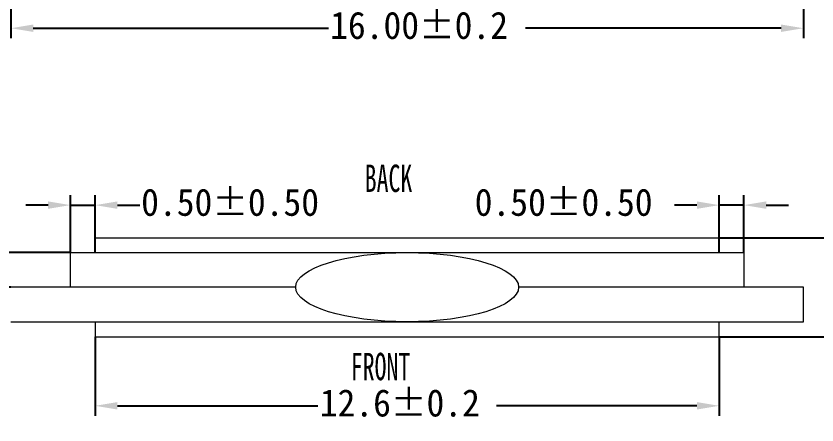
# Paper-space layout 'SW_Model_1' of a CAD drawing. Header units: millimetres. Extents: x 625 to 800, y 257 to 308.
# Drawn here: x 633.12 to 649.29, y 266.34 to 274.61 of the extents above; entities that cross this region are included whole.
import ezdxf

# ---------------------------------------------------------------- set-up
doc = ezdxf.new("R2010")
doc.units = ezdxf.units.MM
doc.layers.add('尺寸线层', color=3, linetype='Continuous')
doc.layers.add('粗实线层', color=7, linetype='Continuous', lineweight=25)
doc.styles.add('SLDTEXTSTYLE26', font='TXT', dxfattribs={"width": 0.638186})
doc.styles.add('SLDTEXTSTYLE6', font='TXT')
doc.styles.add('SLDTEXTSTYLE7', font='TXT', dxfattribs={"width": 0.96})
doc.styles.add('SLDTEXTSTYLE9', font='TXT', dxfattribs={"width": 0.894286})
doc.dimstyles.new('SLDDIMSTYLE0', dxfattribs={"dimtxt": 0.55, "dimasz": 4.08, "dimexe": 0, "dimexo": 0.0625, "dimgap": 0.1375, "dimtad": 2, "dimdec": 1, "dimrnd": 1e-09, "dimzin": 4, "dimdsep": 46, "dimtxsty": 'SLDTEXTSTYLE6', "dimblk1": 'NONE', "dimblk2": 'NONE', "dimsah": 1, "dimcen": 0.09, "dimadec": 0, "dimazin": 1, "dimtfac": 1, "dimtofl": 0, "dimtmove": 0, "dimatfit": 3, "dimldrblk": 'NONE', "dimfxl": 0, "dimfrac": 2, "dimtolj": 1, "dimtzin": 12, "dimarcsym": 0})
doc.dimstyles.new('SLDDIMSTYLE1', dxfattribs={"dimtxt": 0.55, "dimasz": 4.08, "dimexe": 0, "dimexo": 0.0625, "dimgap": 0.1375, "dimtad": 2, "dimrnd": 1e-09, "dimzin": 0, "dimdsep": 46, "dimtxsty": 'SLDTEXTSTYLE6', "dimblk1": 'NONE', "dimblk2": 'NONE', "dimsah": 1, "dimcen": 0.09, "dimadec": 0, "dimazin": 0, "dimtfac": 1, "dimtofl": 0, "dimtmove": 0, "dimatfit": 3, "dimldrblk": 'NONE', "dimfxl": 0, "dimfrac": 2, "dimtolj": 1, "dimtzin": 12, "dimarcsym": 0})
doc.dimstyles.new('SLDDIMSTYLE2', dxfattribs={"dimtxt": 0.55, "dimasz": 4.08, "dimexe": 0, "dimexo": 0.0625, "dimgap": 0.1375, "dimtad": 2, "dimrnd": 1e-09, "dimzin": 4, "dimdsep": 46, "dimtxsty": 'SLDTEXTSTYLE6', "dimblk1": 'NONE', "dimblk2": 'NONE', "dimsah": 1, "dimcen": 0.09, "dimadec": 0, "dimazin": 1, "dimtfac": 1, "dimtofl": 0, "dimtmove": 0, "dimatfit": 3, "dimldrblk": 'NONE', "dimfxl": 0, "dimfrac": 2, "dimtolj": 1, "dimtzin": 12, "dimarcsym": 0})
doc.dimstyles.new('SLDDIMSTYLE3', dxfattribs={"dimtxt": 0.55, "dimasz": 4.08, "dimexe": 0, "dimexo": 0.0625, "dimgap": 0.1375, "dimtad": 2, "dimdec": 1, "dimrnd": 1e-09, "dimzin": 12, "dimdsep": 46, "dimtxsty": 'SLDTEXTSTYLE6', "dimblk1": 'NONE', "dimblk2": 'NONE', "dimsah": 1, "dimcen": 0.09, "dimadec": 0, "dimazin": 3, "dimtfac": 1, "dimtofl": 0, "dimtmove": 0, "dimatfit": 3, "dimldrblk": 'NONE', "dimfxl": 0, "dimfrac": 2, "dimtolj": 1, "dimtzin": 12, "dimarcsym": 0})

# ---------------------------------------------------------------- blocks, each defined once
blk = doc.blocks.new('_D_3')
at = {"layer": '尺寸线层'}
for p, q in [((633.018, 276.868), (633.018, 274.159)), ((649.018, 276.868), (649.018, 274.159)), ((633.468, 274.359), (639.43, 274.359)), ((648.568, 274.359), (643.405, 274.359))]:
    blk.add_line(p, q, dxfattribs=at)
for points in [[(633.468, 274.434), (633.468, 274.284), (633.018, 274.359)], [(648.568, 274.434), (648.568, 274.284), (649.018, 274.359)]]:
    blk.add_solid(points, dxfattribs=at)
at = {"layer": '尺寸线层', "insert": (639.463, 274.693), "char_height": 0.55, "attachment_point": 1, "style": 'SLDTEXTSTYLE7'}
blk.add_mtext('16.00±0.2', dxfattribs=at)
blk = doc.blocks.new('_None')
blk = doc.blocks.new('_D_5')
at = {"layer": '尺寸线层'}
for p, q in [((634.718, 268.126), (634.718, 266.529)), ((647.318, 268.126), (647.318, 266.529)), ((635.168, 266.729), (639.213, 266.729)), ((646.868, 266.729), (642.822, 266.729))]:
    blk.add_line(p, q, dxfattribs=at)
for points in [[(635.168, 266.804), (635.168, 266.654), (634.718, 266.729)], [(646.868, 266.804), (646.868, 266.654), (647.318, 266.729)]]:
    blk.add_solid(points, dxfattribs=at)
at = {"layer": '尺寸线层', "insert": (639.254, 267.063), "char_height": 0.55, "attachment_point": 1, "style": 'SLDTEXTSTYLE7'}
blk.add_mtext('12.6±0.2', dxfattribs=at)
blk = doc.blocks.new('_D_6')
at = {"layer": '尺寸线层'}
for p, q in [((634.218, 269.826), (634.218, 270.984)), ((634.718, 269.826), (634.718, 270.984)), ((633.768, 270.784), (633.318, 270.784)), ((634.218, 270.784), (634.718, 270.784)), ((635.168, 270.784), (635.618, 270.784))]:
    blk.add_line(p, q, dxfattribs=at)
for points in [[(633.768, 270.859), (633.768, 270.709), (634.218, 270.784)], [(635.168, 270.859), (635.168, 270.709), (634.718, 270.784)]]:
    blk.add_solid(points, dxfattribs=at)
at = {"layer": '尺寸线层', "insert": (635.648, 271.118), "char_height": 0.55, "attachment_point": 1, "style": 'SLDTEXTSTYLE7'}
blk.add_mtext('0.50±0.50', dxfattribs=at)
blk = doc.blocks.new('_D_7')
at = {"layer": '尺寸线层'}
for p, q in [((647.318, 269.826), (647.318, 270.984)), ((647.818, 269.826), (647.818, 270.984)), ((646.868, 270.784), (646.418, 270.784)), ((647.818, 270.784), (647.318, 270.784)), ((648.268, 270.784), (648.718, 270.784))]:
    blk.add_line(p, q, dxfattribs=at)
for points in [[(646.868, 270.859), (646.868, 270.709), (647.318, 270.784)], [(648.268, 270.859), (648.268, 270.709), (647.818, 270.784)]]:
    blk.add_solid(points, dxfattribs=at)
at = {"layer": '尺寸线层', "insert": (642.382, 271.118), "char_height": 0.55, "attachment_point": 1, "style": 'SLDTEXTSTYLE7'}
blk.add_mtext('0.50±0.50', dxfattribs=at)
blk = doc.blocks.new('_D_8')
at = {"layer": '尺寸线层'}
for p, q in [((629.483, 270.276), (629.483, 270.726)), ((634.218, 269.826), (629.283, 269.826)), ((629.483, 269.126), (629.483, 269.826)), ((633.018, 269.126), (629.283, 269.126)), ((629.483, 268.676), (629.483, 268.226))]:
    blk.add_line(p, q, dxfattribs=at)
for points in [[(629.408, 270.276), (629.558, 270.276), (629.483, 269.826)], [(629.408, 268.676), (629.558, 268.676), (629.483, 269.126)]]:
    blk.add_solid(points, dxfattribs=at)
at = {"layer": '尺寸线层', "insert": (629.149, 270.753), "char_height": 0.55, "attachment_point": 1, "rotation": 90, "style": 'SLDTEXTSTYLE7'}
blk.add_mtext('0.70¡à0.07', dxfattribs=at)
blk = doc.blocks.new('_D_10')
at = {"layer": '尺寸线层'}
for p, q in [((653.257, 270.126), (653.257, 270.576)), ((647.318, 270.126), (653.457, 270.126)), ((653.257, 268.576), (653.257, 269.676)), ((647.318, 268.126), (653.457, 268.126))]:
    blk.add_line(p, q, dxfattribs=at)
for points in [[(653.182, 269.676), (653.332, 269.676), (653.257, 270.126)], [(653.182, 268.576), (653.332, 268.576), (653.257, 268.126)]]:
    blk.add_solid(points, dxfattribs=at)
at = {"layer": '尺寸线层', "insert": (652.923, 270.616), "char_height": 0.55, "attachment_point": 1, "rotation": 90, "style": 'SLDTEXTSTYLE9'}
blk.add_mtext('MAX 2.0', dxfattribs=at)

psp = doc.layouts.new('SW_Model_1')

# ---------------------------------------------------------------- linework, layer by layer
at = {"color": 179, "linetype": 'Continuous', "lineweight": 18}
for p, q in [((634.718, 269.826), (634.718, 270.126)), ((634.718, 270.126), (647.318, 270.126)), ((647.318, 270.126), (647.318, 269.826)), ((634.218, 269.126), (634.218, 269.826)), ((634.218, 269.826), (647.818, 269.826)), ((647.818, 269.826), (647.818, 269.126)), ((638.768, 269.126), (633.018, 269.126)), ((649.018, 269.126), (643.268, 269.126)), ((649.018, 268.426), (649.018, 269.126)), ((633.018, 268.426), (649.018, 268.426)), ((634.718, 268.426), (634.718, 268.126)), ((647.318, 268.126), (647.318, 268.426)), ((634.718, 268.126), (647.318, 268.126))]:
    psp.add_line(p, q, dxfattribs=at)
at = {"color": 7, "linetype": 'Continuous', "lineweight": 18}
psp.add_ellipse((641.018, 269.126), major_axis=(-2.25, 0), ratio=0.311111, dxfattribs=at)

# ---------------------------------------------------------------- texts
at = {"layer": '粗实线层', "char_height": 0.5525, "attachment_point": 1, "style": 'SLDTEXTSTYLE26'}
for s, insert in [('BACK', (640.162, 271.603)), ('FRONT', (639.881, 267.799))]:
    psp.add_mtext(s, dxfattribs=dict(at, insert=insert))

# ---------------------------------------------------------------- dimensions: what is measured, and where the dimension line sits
at = {"layer": '尺寸线层'}
for base, p1, p2, text, dimstyle, picture, middle in [((633.018, 274.359), (649.018, 276.868), (633.018, 276.868), '<>±0.2', 'SLDDIMSTYLE2', '_D_3', (641.418, 274.359)), ((634.218, 270.784), (634.718, 269.826), (634.218, 269.826), '<>±0.50', 'SLDDIMSTYLE1', '_D_6', (637.651, 270.784)), ((647.318, 270.784), (647.818, 269.826), (647.318, 269.826), '<>±0.50', 'SLDDIMSTYLE1', '_D_7', (644.384, 270.784)), ((634.718, 266.729), (647.318, 268.126), (634.718, 268.126), '<>±0.2', 'SLDDIMSTYLE3', '_D_5', (641.018, 266.729))]:
    dim = psp.add_linear_dim(base=base, p1=p1, p2=p2, text=text, dimstyle=dimstyle, dxfattribs=at)
    dim.commit()
    dim.dimension.update_dxf_attribs({"geometry": picture, "text_midpoint": middle, "dimtype": 160})
for base, p1, p2, text, dimstyle, picture, middle in [((629.483, 269.826), (633.018, 269.126), (634.218, 269.826), '<>¡à0.07', 'SLDDIMSTYLE1', '_D_8', (629.483, 272.851)), ((653.257, 270.126), (647.318, 268.126), (647.318, 270.126), 'MAX <>', 'SLDDIMSTYLE0', '_D_10', (653.257, 272.38))]:
    dim = psp.add_linear_dim(base=base, p1=p1, p2=p2, angle=90, text=text, dimstyle=dimstyle, dxfattribs=at)
    dim.commit()
    dim.dimension.update_dxf_attribs({"geometry": picture, "text_midpoint": middle, "dimtype": 160})

doc.saveas('drawing.dxf')
